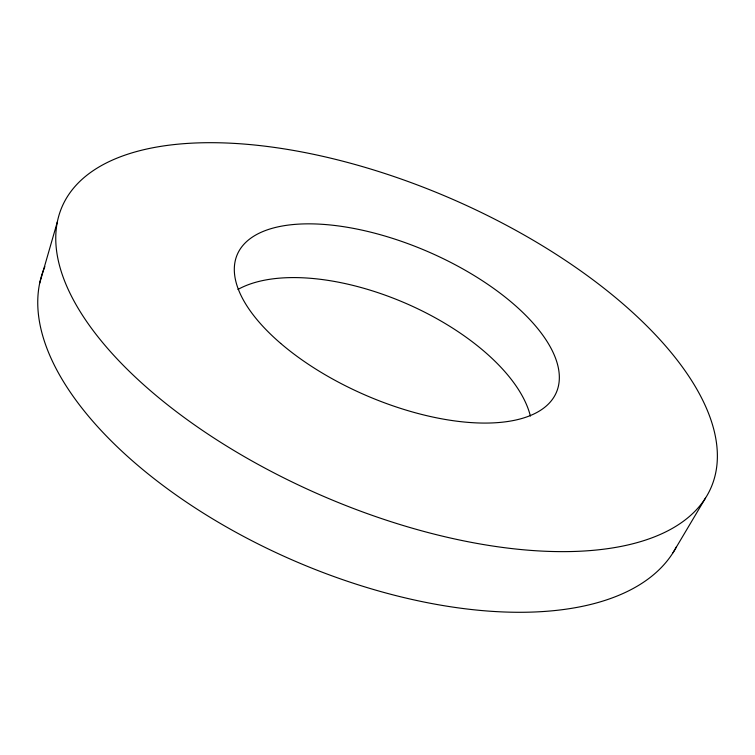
<?xml version="1.0" encoding="UTF-8"?>
<svg xmlns="http://www.w3.org/2000/svg" width="755" height="755" viewBox="0 0 755 755"><rect width="100%" height="100%" fill="white"/><g stroke="black" fill="none" stroke-linecap="round" stroke-linejoin="round"><path stroke-width="1.13" d="M39.666 283.257L57.352 221.894M672.988 552.764L705.5 498.064A353.576 161.947 23.4 0 0 303.161 152.217A353.576 161.947 23.4 0 0 151.038 391.213A353.576 161.947 23.4 0 0 705.5 498.064M676.48 546.724A345.564 171.111 23.4 0 1 288.391 558.256A345.564 171.111 23.4 0 1 44.885 266.638M237.967 289.448A169.988 82.814 23.4 0 1 405.652 303.274A169.988 82.814 23.4 0 1 530.387 416.071M280.7 343.412A173.801 78.256 23.4 0 0 553.34 398.008A173.801 78.256 23.4 0 0 356.435 228.963A173.801 78.256 23.4 0 0 280.7 343.412"/></g></svg>
